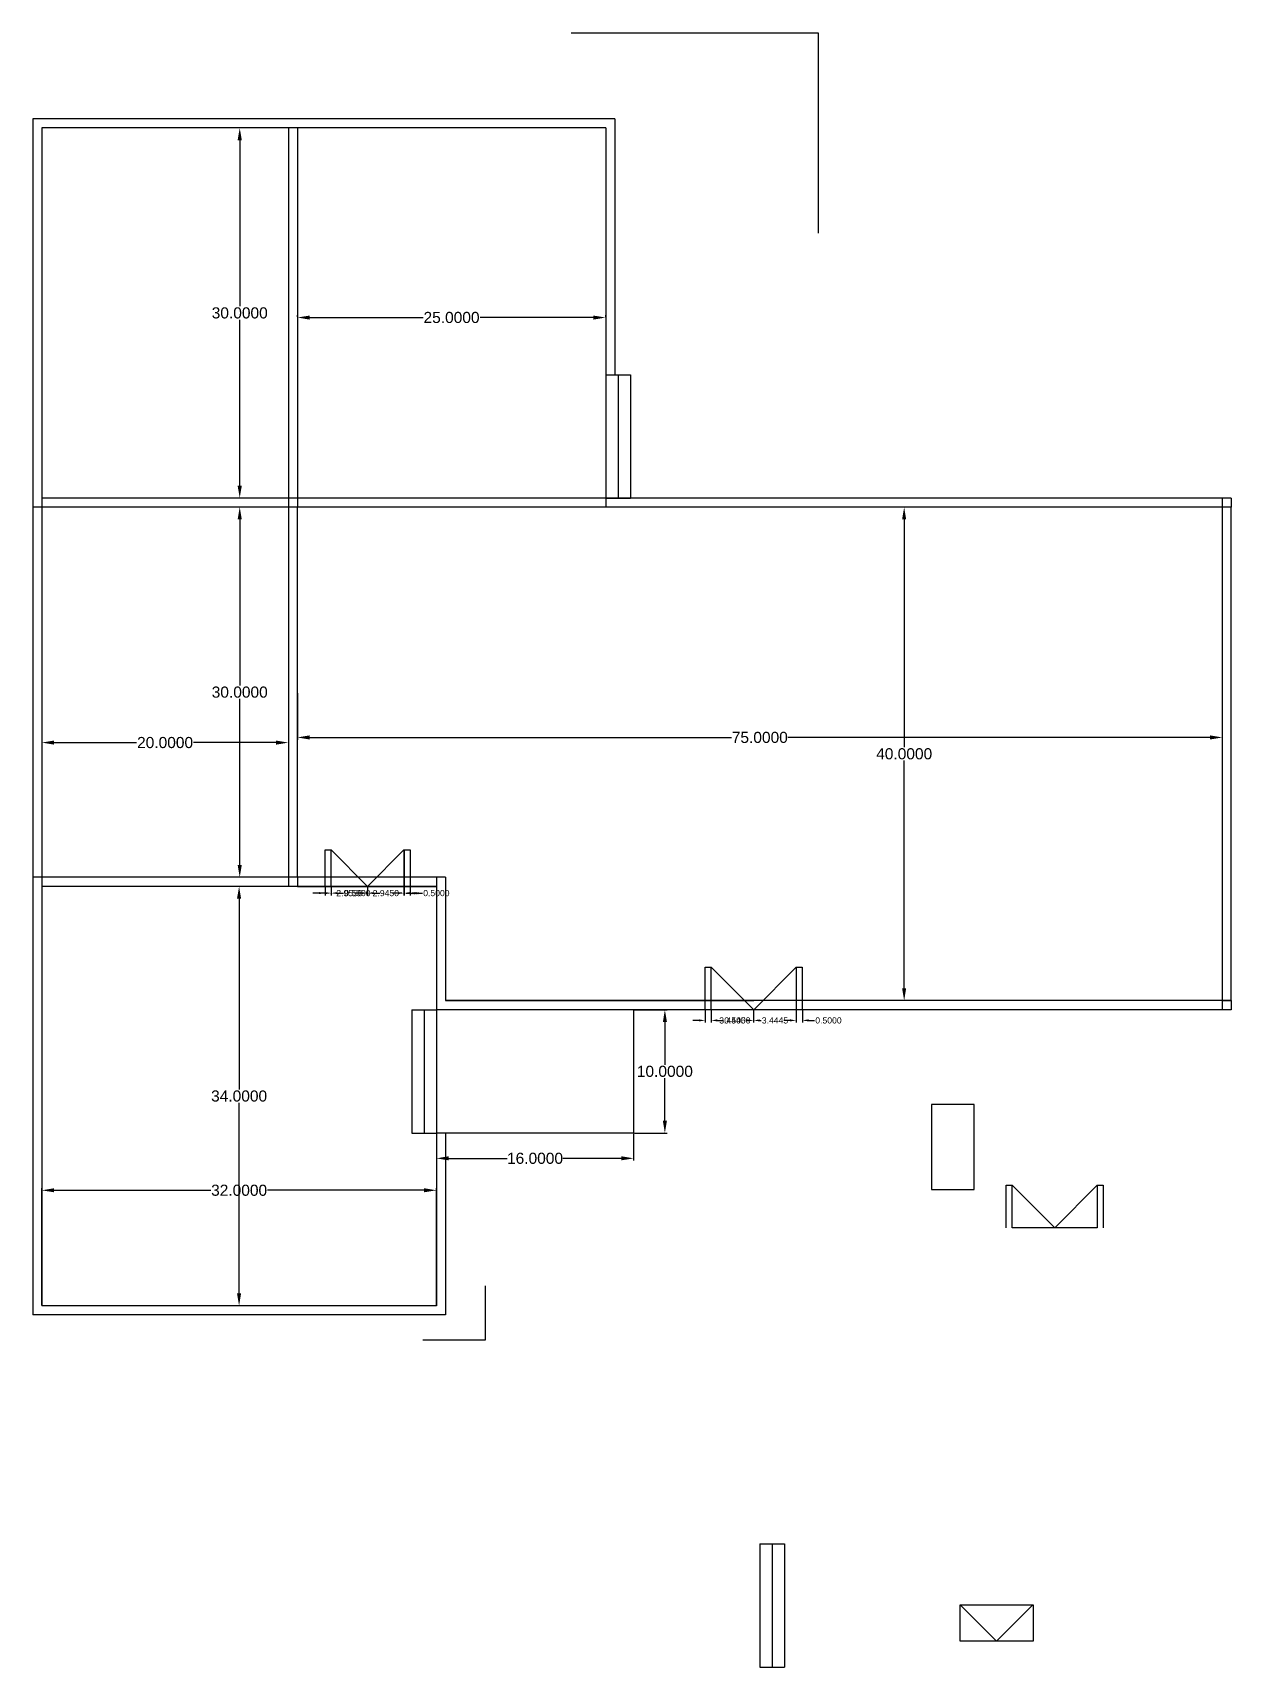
# Model space of a CAD drawing. Header units: feet. Extents: x 281 to 378, y 502 to 634.
import ezdxf

# ---------------------------------------------------------------- set-up
doc = ezdxf.new("R2010")
doc.units = ezdxf.units.FT
doc.styles.get("Standard").update_dxf_attribs({"font": 'Arial.ttf'})
doc.dimstyles.get("Standard").update_dxf_attribs({"dimtxt": 0.18, "dimasz": 0.18, "dimexe": 0.18, "dimexo": 0.0625, "dimgap": 0.09, "dimtad": 0, "dimtih": 1, "dimtoh": 1, "dimdec": 4, "dimzin": 0, "dimdsep": 46, "dimtxsty": 'Standard', "dimcen": 0.09, "dimadec": 0, "dimazin": 0, "dimtfac": 1, "dimtdec": 4, "dimtofl": 0, "dimtmove": 0, "dimatfit": 3, "dimfxl": 1, "dimtolj": 1, "dimtzin": 0, "dimarcsym": 0})

# ---------------------------------------------------------------- blocks, each defined once
blk = doc.blocks.new('*D4')
at = {"color": 0, "lineweight": -2, "transparency": 16777216}
for p, q in [((297.68, 626.48), (297.56, 626.48)), ((297.74, 625.48), (297.74, 612.02)), ((297.74, 597.48), (297.74, 610.93)), ((297.68, 596.48), (297.56, 596.48))]:
    blk.add_line(p, q, dxfattribs=at)
at = {"color": 0, "transparency": 16777216}
for points in [[(297.57, 625.48), (297.91, 625.48), (297.74, 626.48)], [(297.57, 597.48), (297.91, 597.48), (297.74, 596.48)]]:
    blk.add_solid(points, dxfattribs=at)
at = {"layer": 'Defpoints', "color": 0, "transparency": 16777216}
for p in [(297.74, 626.48), (297.74, 596.48), (297.74, 596.48)]:
    blk.add_point(p, dxfattribs=at)
at = {"color": 0, "transparency": 16777216, "insert": (297.74, 611.48), "char_height": 0.9, "attachment_point": 5}
blk.add_mtext('\\A1;30.0000', dxfattribs=at)
blk = doc.blocks.new('*D5')
at = {"color": 0, "lineweight": -2, "transparency": 16777216}
for p, q in [((297.68, 595.74), (297.56, 595.74)), ((297.74, 594.74), (297.74, 581.28)), ((297.74, 566.74), (297.74, 580.19)), ((297.68, 565.74), (297.56, 565.74))]:
    blk.add_line(p, q, dxfattribs=at)
at = {"color": 0, "transparency": 16777216}
for points in [[(297.57, 594.74), (297.91, 594.74), (297.74, 595.74)], [(297.57, 566.74), (297.91, 566.74), (297.74, 565.74)]]:
    blk.add_solid(points, dxfattribs=at)
at = {"layer": 'Defpoints', "color": 0, "transparency": 16777216}
for p in [(297.74, 595.74), (297.74, 565.74), (297.74, 565.74)]:
    blk.add_point(p, dxfattribs=at)
at = {"color": 0, "transparency": 16777216, "insert": (297.74, 580.74), "char_height": 0.9, "attachment_point": 5}
blk.add_mtext('\\A1;30.0000', dxfattribs=at)
blk = doc.blocks.new('*D6')
at = {"color": 0, "lineweight": -2, "transparency": 16777216}
for p, q in [((297.68, 565), (297.51, 565)), ((297.69, 564), (297.69, 548.54)), ((297.69, 532), (297.69, 547.45)), ((297.68, 531), (297.51, 531))]:
    blk.add_line(p, q, dxfattribs=at)
at = {"color": 0, "transparency": 16777216}
for points in [[(297.52, 564), (297.85, 564), (297.69, 565)], [(297.52, 532), (297.85, 532), (297.69, 531)]]:
    blk.add_solid(points, dxfattribs=at)
at = {"layer": 'Defpoints', "color": 0, "transparency": 16777216}
for p in [(297.74, 565), (297.69, 531), (297.74, 531)]:
    blk.add_point(p, dxfattribs=at)
at = {"color": 0, "transparency": 16777216, "insert": (297.69, 548), "char_height": 0.9, "attachment_point": 5}
blk.add_mtext('\\A1;34.0000', dxfattribs=at)
blk = doc.blocks.new('*D7')
at = {"color": 0, "lineweight": -2, "transparency": 16777216}
for p, q in [((281.69, 531.06), (281.69, 540.54)), ((282.69, 540.36), (295.39, 540.36)), ((312.69, 540.36), (299.99, 540.36)), ((313.69, 531.06), (313.69, 540.54))]:
    blk.add_line(p, q, dxfattribs=at)
at = {"color": 0, "transparency": 16777216}
for points in [[(282.69, 540.53), (282.69, 540.2), (281.69, 540.36)], [(312.69, 540.53), (312.69, 540.2), (313.69, 540.36)]]:
    blk.add_solid(points, dxfattribs=at)
at = {"layer": 'Defpoints', "color": 0, "transparency": 16777216}
for p in [(281.69, 540.36), (281.69, 531), (313.69, 531)]:
    blk.add_point(p, dxfattribs=at)
at = {"color": 0, "transparency": 16777216, "insert": (297.69, 540.36), "char_height": 0.9, "attachment_point": 5}
blk.add_mtext('\\A1;32.0000', dxfattribs=at)
blk = doc.blocks.new('*D8')
at = {"color": 0, "lineweight": -2, "transparency": 16777216}
for p, q in [((302.42, 580.67), (302.42, 576.89)), ((377.42, 580.67), (377.42, 576.89)), ((303.42, 577.07), (337.62, 577.07)), ((376.42, 577.07), (342.23, 577.07))]:
    blk.add_line(p, q, dxfattribs=at)
at = {"color": 0, "transparency": 16777216}
for points in [[(303.42, 577.24), (303.42, 576.9), (302.42, 577.07)], [(376.42, 577.24), (376.42, 576.9), (377.42, 577.07)]]:
    blk.add_solid(points, dxfattribs=at)
at = {"layer": 'Defpoints', "color": 0, "transparency": 16777216}
for p in [(302.42, 580.74), (377.42, 580.74), (377.42, 577.07)]:
    blk.add_point(p, dxfattribs=at)
at = {"color": 0, "transparency": 16777216, "insert": (339.92, 577.07), "char_height": 0.9, "attachment_point": 5}
blk.add_mtext('\\A1;75.0000', dxfattribs=at)
blk = doc.blocks.new('*D10')
at = {"color": 0, "lineweight": -2, "transparency": 16777216}
for p, q in [((377.36, 595.74), (351.45, 595.74)), ((351.63, 594.74), (351.63, 576.28)), ((351.63, 556.74), (351.63, 575.19)), ((377.36, 555.74), (351.45, 555.74))]:
    blk.add_line(p, q, dxfattribs=at)
at = {"color": 0, "transparency": 16777216}
for points in [[(351.46, 594.74), (351.79, 594.74), (351.63, 595.74)], [(351.46, 556.74), (351.79, 556.74), (351.63, 555.74)]]:
    blk.add_solid(points, dxfattribs=at)
at = {"layer": 'Defpoints', "color": 0, "transparency": 16777216}
for p in [(377.42, 595.74), (351.63, 555.74), (377.42, 555.74)]:
    blk.add_point(p, dxfattribs=at)
at = {"color": 0, "transparency": 16777216, "insert": (351.63, 575.74), "char_height": 0.9, "attachment_point": 5}
blk.add_mtext('\\A1;40.0000', dxfattribs=at)
blk = doc.blocks.new('*D11')
at = {"color": 0, "lineweight": -2, "transparency": 16777216}
for p, q in [((302.42, 611.17), (302.42, 611.29)), ((303.42, 611.11), (312.61, 611.11)), ((326.42, 611.11), (317.24, 611.11)), ((327.42, 611.17), (327.42, 611.29))]:
    blk.add_line(p, q, dxfattribs=at)
at = {"color": 0, "transparency": 16777216}
for points in [[(303.42, 611.27), (303.42, 610.94), (302.42, 611.11)], [(326.42, 611.27), (326.42, 610.94), (327.42, 611.11)]]:
    blk.add_solid(points, dxfattribs=at)
at = {"layer": 'Defpoints', "color": 0, "transparency": 16777216}
for p in [(302.42, 611.11), (327.42, 611.11), (327.42, 611.11)]:
    blk.add_point(p, dxfattribs=at)
at = {"color": 0, "transparency": 16777216, "insert": (314.92, 611.11), "char_height": 0.9, "attachment_point": 5}
blk.add_mtext('\\A1;25.0000', dxfattribs=at)
blk = doc.blocks.new('*D12')
at = {"color": 0, "lineweight": -2, "transparency": 16777216}
for p, q in [((329.75, 555), (332.4, 555)), ((332.22, 554), (332.22, 550.54)), ((332.22, 546), (332.22, 549.45)), ((329.75, 545), (332.4, 545))]:
    blk.add_line(p, q, dxfattribs=at)
at = {"color": 0, "transparency": 16777216}
for points in [[(332.06, 554), (332.39, 554), (332.22, 555)], [(332.06, 546), (332.39, 546), (332.22, 545)]]:
    blk.add_solid(points, dxfattribs=at)
at = {"layer": 'Defpoints', "color": 0, "transparency": 16777216}
for p in [(329.69, 555), (329.69, 545), (332.22, 545)]:
    blk.add_point(p, dxfattribs=at)
at = {"color": 0, "transparency": 16777216, "insert": (332.22, 550), "char_height": 0.9, "attachment_point": 5}
blk.add_mtext('\\A1;10.0000', dxfattribs=at)
blk = doc.blocks.new('*D13')
at = {"color": 0, "lineweight": -2, "transparency": 16777216}
for p, q in [((313.69, 544.94), (313.69, 542.77)), ((329.69, 544.94), (329.69, 542.77)), ((314.69, 542.95), (319.42, 542.95)), ((328.69, 542.95), (323.95, 542.95))]:
    blk.add_line(p, q, dxfattribs=at)
at = {"color": 0, "transparency": 16777216}
for points in [[(314.69, 543.12), (314.69, 542.79), (313.69, 542.95)], [(328.69, 543.12), (328.69, 542.79), (329.69, 542.95)]]:
    blk.add_solid(points, dxfattribs=at)
at = {"layer": 'Defpoints', "color": 0, "transparency": 16777216}
for p in [(313.69, 545), (329.69, 545), (329.69, 542.95)]:
    blk.add_point(p, dxfattribs=at)
at = {"color": 0, "transparency": 16777216, "insert": (321.69, 542.95), "char_height": 0.9, "attachment_point": 5}
blk.add_mtext('\\A1;16.0000', dxfattribs=at)
blk = doc.blocks.new('*D14')
at = {"color": 0, "lineweight": -2, "transparency": 16777216}
for p, q in [((304.66, 564.94), (304.66, 564.27)), ((305.16, 564.94), (305.16, 564.27)), ((304.16, 564.45), (303.66, 564.45)), ((305.66, 564.45), (306.16, 564.45))]:
    blk.add_line(p, q, dxfattribs=at)
at = {"color": 0, "transparency": 16777216}
for points in [[(304.16, 564.54), (304.16, 564.37), (304.66, 564.45)], [(305.66, 564.54), (305.66, 564.37), (305.16, 564.45)]]:
    blk.add_solid(points, dxfattribs=at)
at = {"layer": 'Defpoints', "color": 0, "transparency": 16777216}
for p in [(304.66, 565), (305.16, 565), (305.16, 564.45)]:
    blk.add_point(p, dxfattribs=at)
at = {"color": 0, "transparency": 16777216, "insert": (307.28, 564.45), "char_height": 0.5, "attachment_point": 5}
blk.add_mtext('\\A1;0.5000', dxfattribs=at)
blk = doc.blocks.new('*D15')
at = {"color": 0, "lineweight": -2, "transparency": 16777216}
for p, q in [((305.16, 564.94), (305.16, 564.27)), ((308.11, 564.94), (308.11, 564.27)), ((304.66, 564.45), (304.16, 564.45)), ((308.61, 564.45), (309.11, 564.45))]:
    blk.add_line(p, q, dxfattribs=at)
at = {"color": 0, "transparency": 16777216}
for points in [[(304.66, 564.54), (304.66, 564.37), (305.16, 564.45)], [(308.61, 564.54), (308.61, 564.37), (308.11, 564.45)]]:
    blk.add_solid(points, dxfattribs=at)
at = {"layer": 'Defpoints', "color": 0, "transparency": 16777216}
for p in [(305.16, 565), (308.11, 565), (308.11, 564.45)]:
    blk.add_point(p, dxfattribs=at)
at = {"color": 0, "transparency": 16777216, "insert": (306.64, 564.45), "char_height": 0.5, "attachment_point": 5}
blk.add_mtext('\\A1;2.9550', dxfattribs=at)
blk = doc.blocks.new('*D16')
at = {"color": 0, "lineweight": -2, "transparency": 16777216}
for p, q in [((311.06, 567.89), (311.06, 564.27)), ((308.11, 564.94), (308.11, 564.27)), ((307.61, 564.45), (307.11, 564.45)), ((311.56, 564.45), (312.06, 564.45))]:
    blk.add_line(p, q, dxfattribs=at)
at = {"color": 0, "transparency": 16777216}
for points in [[(307.61, 564.54), (307.61, 564.37), (308.11, 564.45)], [(311.56, 564.54), (311.56, 564.37), (311.06, 564.45)]]:
    blk.add_solid(points, dxfattribs=at)
at = {"layer": 'Defpoints', "color": 0, "transparency": 16777216}
for p in [(311.06, 567.95), (308.11, 565), (311.06, 564.45)]:
    blk.add_point(p, dxfattribs=at)
at = {"color": 0, "transparency": 16777216, "insert": (309.59, 564.45), "char_height": 0.5, "attachment_point": 5}
blk.add_mtext('\\A1;2.9450', dxfattribs=at)
blk = doc.blocks.new('*D17')
at = {"color": 0, "lineweight": -2, "transparency": 16777216}
for p, q in [((311.06, 567.89), (311.06, 564.27)), ((311.07, 564.94), (311.07, 564.27)), ((310.88, 564.45), (310.7, 564.45)), ((311.25, 564.45), (311.43, 564.45))]:
    blk.add_line(p, q, dxfattribs=at)
at = {"color": 0, "transparency": 16777216}
for points in [[(310.88, 564.48), (310.88, 564.42), (311.06, 564.45)], [(311.25, 564.48), (311.25, 564.42), (311.07, 564.45)]]:
    blk.add_solid(points, dxfattribs=at)
at = {"layer": 'Defpoints', "color": 0, "transparency": 16777216}
for p in [(311.06, 567.95), (311.07, 565), (311.07, 564.45)]:
    blk.add_point(p, dxfattribs=at)
at = {"color": 0, "transparency": 16777216, "insert": (311.89, 564.45), "char_height": 0.18, "attachment_point": 5}
blk.add_mtext('\\A1;0.0100', dxfattribs=at)
blk = doc.blocks.new('*D18')
at = {"color": 0, "lineweight": -2, "transparency": 16777216}
for p, q in [((311.07, 564.94), (311.07, 564.27)), ((311.57, 564.94), (311.57, 564.27)), ((310.57, 564.45), (310.07, 564.45)), ((312.07, 564.45), (312.57, 564.45))]:
    blk.add_line(p, q, dxfattribs=at)
at = {"color": 0, "transparency": 16777216}
for points in [[(310.57, 564.54), (310.57, 564.37), (311.07, 564.45)], [(312.07, 564.54), (312.07, 564.37), (311.57, 564.45)]]:
    blk.add_solid(points, dxfattribs=at)
at = {"layer": 'Defpoints', "color": 0, "transparency": 16777216}
for p in [(311.07, 565), (311.57, 565), (311.57, 564.45)]:
    blk.add_point(p, dxfattribs=at)
at = {"color": 0, "transparency": 16777216, "insert": (313.69, 564.45), "char_height": 0.5, "attachment_point": 5}
blk.add_mtext('\\A1;0.5000', dxfattribs=at)
blk = doc.blocks.new('*D19')
at = {"color": 0, "lineweight": -2, "transparency": 16777216}
for p, q in [((334.98, 554.13), (334.48, 554.13)), ((335.48, 554.94), (335.48, 553.95)), ((335.98, 554.94), (335.98, 553.95)), ((336.48, 554.13), (336.98, 554.13))]:
    blk.add_line(p, q, dxfattribs=at)
at = {"color": 0, "transparency": 16777216}
for points in [[(334.98, 554.22), (334.98, 554.05), (335.48, 554.13)], [(336.48, 554.22), (336.48, 554.05), (335.98, 554.13)]]:
    blk.add_solid(points, dxfattribs=at)
at = {"layer": 'Defpoints', "color": 0, "transparency": 16777216}
for p in [(335.48, 555), (335.98, 555), (335.98, 554.13)]:
    blk.add_point(p, dxfattribs=at)
at = {"color": 0, "transparency": 16777216, "insert": (338.1, 554.13), "char_height": 0.5, "attachment_point": 5}
blk.add_mtext('\\A1;0.5000', dxfattribs=at)
blk = doc.blocks.new('*D20')
at = {"color": 0, "lineweight": -2, "transparency": 16777216}
for p, q in [((335.98, 554.94), (335.98, 553.95)), ((336.48, 554.13), (336.58, 554.13)), ((338.92, 554.13), (338.83, 554.13)), ((339.42, 554.94), (339.42, 553.95))]:
    blk.add_line(p, q, dxfattribs=at)
at = {"color": 0, "transparency": 16777216}
for points in [[(336.48, 554.22), (336.48, 554.05), (335.98, 554.13)], [(338.92, 554.22), (338.92, 554.05), (339.42, 554.13)]]:
    blk.add_solid(points, dxfattribs=at)
at = {"layer": 'Defpoints', "color": 0, "transparency": 16777216}
for p in [(335.98, 555), (339.42, 555), (339.42, 554.13)]:
    blk.add_point(p, dxfattribs=at)
at = {"color": 0, "transparency": 16777216, "insert": (337.7, 554.13), "char_height": 0.5, "attachment_point": 5}
blk.add_mtext('\\A1;3.4445', dxfattribs=at)
blk = doc.blocks.new('*D21')
at = {"color": 0, "lineweight": -2, "transparency": 16777216}
for p, q in [((339.42, 554.94), (339.42, 553.95)), ((339.92, 554.13), (340.02, 554.13)), ((342.37, 554.13), (342.27, 554.13)), ((342.87, 554.94), (342.87, 553.95))]:
    blk.add_line(p, q, dxfattribs=at)
at = {"color": 0, "transparency": 16777216}
for points in [[(339.92, 554.22), (339.92, 554.05), (339.42, 554.13)], [(342.37, 554.22), (342.37, 554.05), (342.87, 554.13)]]:
    blk.add_solid(points, dxfattribs=at)
at = {"layer": 'Defpoints', "color": 0, "transparency": 16777216}
for p in [(339.42, 555), (342.87, 555), (342.87, 554.13)]:
    blk.add_point(p, dxfattribs=at)
at = {"color": 0, "transparency": 16777216, "insert": (341.15, 554.13), "char_height": 0.5, "attachment_point": 5}
blk.add_mtext('\\A1;3.4445', dxfattribs=at)
blk = doc.blocks.new('*D22')
at = {"color": 0, "lineweight": -2, "transparency": 16777216}
for p, q in [((342.37, 554.13), (341.87, 554.13)), ((342.87, 554.94), (342.87, 553.95)), ((343.37, 554.94), (343.37, 553.95)), ((343.87, 554.13), (344.37, 554.13))]:
    blk.add_line(p, q, dxfattribs=at)
at = {"color": 0, "transparency": 16777216}
for points in [[(342.37, 554.22), (342.37, 554.05), (342.87, 554.13)], [(343.87, 554.22), (343.87, 554.05), (343.37, 554.13)]]:
    blk.add_solid(points, dxfattribs=at)
at = {"layer": 'Defpoints', "color": 0, "transparency": 16777216}
for p in [(342.87, 555), (343.37, 555), (343.37, 554.13)]:
    blk.add_point(p, dxfattribs=at)
at = {"color": 0, "transparency": 16777216, "insert": (345.49, 554.13), "char_height": 0.5, "attachment_point": 5}
blk.add_mtext('\\A1;0.5000', dxfattribs=at)

msp = doc.modelspace()

# ---------------------------------------------------------------- linework, layer by layer
for p, q in [((324.61273, 634.19851), (344.64271, 634.19851)), ((344.64271, 634.19851), (344.64271, 617.94626)), ((328.16242, 627.21333), (280.94782, 627.21333)), ((280.94782, 627.21333), (280.94782, 595.73693)), ((328.16242, 627.21333), (328.16242, 606.47513)), ((327.42422, 626.47513), (281.68602, 626.47513)), ((281.68602, 626.47513), (281.68602, 595.73693)), ((301.68602, 626.47513), (301.68602, 595.73693)), ((301.68602, 626.47513), (301.68602, 595.73693)), ((302.42422, 626.47513), (302.42422, 595.73693)), ((327.42422, 626.47513), (327.42422, 595.73693)), ((327.42422, 606.47513), (327.42422, 596.47513)), ((327.42422, 606.47513), (329.42422, 606.47513)), ((328.42422, 606.47513), (328.42422, 596.47513)), ((329.42422, 606.47513), (329.42422, 596.47513)), ((378.16242, 596.47513), (281.68602, 596.47513)), ((327.42422, 596.47513), (329.42422, 596.47513)), ((377.42422, 596.47513), (377.42422, 595.73693)), ((378.16242, 596.47513), (378.16242, 595.73693)), ((378.16242, 595.73693), (280.94782, 595.73693)), ((280.94782, 595.73693), (280.94782, 565.73693)), ((281.68602, 595.73693), (281.68602, 565.73693)), ((301.68602, 595.73693), (301.68602, 565.73693)), ((302.42422, 565.73693), (302.42422, 595.73693)), ((377.42422, 595.73693), (377.42422, 555.73693)), ((378.16242, 555.73693), (378.16242, 595.73693)), ((282.68602, 576.65284), (289.36751, 576.65284)), ((300.68602, 576.65284), (294.00454, 576.65284)), ((304.65871, 567.94873), (305.15871, 567.94873)), ((304.65871, 564.99873), (304.65871, 567.94873)), ((305.15871, 567.94873), (308.11371, 564.99873)), ((305.15871, 564.99873), (305.15871, 567.94873)), ((308.11371, 564.99873), (311.05872, 567.94873)), ((311.05872, 567.94873), (311.56871, 567.94873)), ((311.06871, 567.94873), (311.06871, 564.99873)), ((311.56871, 567.94873), (311.56871, 564.99873)), ((314.42422, 565.73693), (280.94782, 565.73693)), ((280.94782, 565.73693), (280.94782, 530.26053)), ((281.68602, 565.73693), (281.68602, 530.99873)), ((313.68602, 564.99873), (281.68602, 564.99873)), ((301.68602, 565.73693), (301.68602, 564.99873)), ((302.42422, 565.73693), (302.42422, 564.99873)), ((302.42422, 564.99873), (313.68602, 564.99873)), ((302.42422, 564.99873), (313.68602, 564.99873)), ((313.68602, 565.73693), (313.68602, 530.99873)), ((314.42422, 565.73693), (314.42422, 555.73693)), ((335.47972, 554.99873), (335.47972, 558.44373)), ((335.47972, 558.44373), (335.97972, 558.44373)), ((335.97972, 554.99873), (335.97972, 558.44373)), ((335.97972, 558.44373), (339.42422, 554.99873)), ((339.42422, 554.99873), (342.86872, 558.44273)), ((342.86872, 558.44373), (343.36872, 558.44373)), ((342.86872, 558.44373), (342.86872, 554.99873)), ((343.36872, 558.44373), (343.36872, 554.99873)), ((378.16242, 555.73693), (314.42422, 555.73693)), ((314.42422, 555.73693), (339.42422, 555.73693)), ((377.42422, 555.73693), (377.42422, 554.99873)), ((377.42422, 555.73693), (378.16242, 555.73693)), ((378.16242, 555.73693), (378.16242, 554.99873)), ((311.68602, 554.99873), (311.68602, 544.99873)), ((311.68602, 554.99873), (313.68602, 554.99873)), ((312.68602, 554.99873), (312.68602, 544.99873)), ((378.16242, 554.99873), (313.68602, 554.99873)), ((313.68602, 554.99873), (313.68602, 544.99873)), ((329.68602, 554.99873), (329.68602, 544.99873)), ((342.86872, 554.99873), (335.97972, 554.99873)), ((311.68602, 544.99873), (313.68602, 544.99873)), ((329.68602, 544.99873), (313.68602, 544.99873)), ((314.42422, 544.99873), (314.42422, 530.26053)), ((359.89113, 540.77139), (360.39113, 540.77139)), ((359.89113, 537.32639), (359.89113, 540.77139)), ((360.39113, 540.77139), (363.83563, 537.32639)), ((360.39113, 537.32639), (360.39113, 540.77139)), ((363.83563, 537.32639), (367.28013, 540.77039)), ((367.28013, 540.77139), (367.28013, 537.32639)), ((367.28013, 540.77139), (367.78013, 540.77139)), ((367.78013, 540.77139), (367.78013, 537.32639)), ((367.28013, 537.32639), (360.39113, 537.32639)), ((317.67603, 528.23363), (317.67603, 532.61838)), ((314.42422, 530.26053), (280.94782, 530.26053)), ((313.68602, 530.99873), (281.68602, 530.99873)), ((312.59299, 528.23363), (317.67603, 528.23363)), ((339.92585, 511.69453), (339.92585, 501.69453)), ((339.92585, 511.69453), (341.92585, 511.69453)), ((340.92585, 511.69453), (340.92585, 501.69453)), ((341.92585, 511.69453), (341.92585, 501.69453)), ((356.16938, 506.75587), (359.12438, 503.80587)), ((359.12438, 503.80587), (362.06938, 506.75587)), ((339.92585, 501.69453), (341.92585, 501.69453))]:
    msp.add_line(p, q)
for points in [[(353.85159, 540.42142), (357.29659, 540.42142), (357.29659, 547.31042), (353.85159, 547.31042)], [(356.16938, 503.80587), (356.16938, 506.75587), (362.07938, 506.75587), (362.07938, 503.80587)]]:
    msp.add_lwpolyline(points, close=True)
for points in [[(282.68602, 576.8195), (282.68602, 576.48617), (281.68602, 576.65284)], [(300.68602, 576.8195), (300.68602, 576.48617), (301.68602, 576.65284)]]:
    msp.add_solid(points)

# ---------------------------------------------------------------- texts
at = {"insert": (291.68602, 576.65284), "char_height": 0.9, "attachment_point": 5}
msp.add_mtext('\\A1;20.0000', dxfattribs=at)

# ---------------------------------------------------------------- dimensions: what is measured, and where the dimension line sits
for base, p1, p2, picture, middle in [((297.74121, 596.47513), (297.74121, 626.47513), (297.74121, 596.47513), '*D4', (297.74121, 611.47513)), ((297.74121, 565.73693), (297.74121, 595.73693), (297.74121, 565.73693), '*D5', (297.74121, 580.73693)), ((351.62769, 555.73693), (377.42422, 595.73693), (377.42422, 555.73693), '*D10', (351.62769, 575.73693)), ((297.68602, 530.99873), (297.74121, 564.99873), (297.74121, 530.99873), '*D6', (297.68602, 547.99873)), ((332.22415, 544.99873), (329.68602, 554.99873), (329.68602, 544.99873), '*D12', (332.22415, 549.99873))]:
    dim = msp.add_linear_dim(base=base, p1=p1, p2=p2, angle=90, dimstyle='Standard', override={"dimtxt": 0.9, "dimasz": 1})
    dim.commit()
    dim.dimension.update_dxf_attribs({"geometry": picture, "text_midpoint": middle})
for base, p1, p2, override, picture, middle in [((327.42422, 611.10603), (302.42422, 611.10603), (327.42422, 611.10603), {"dimtxt": 0.9, "dimasz": 1}, '*D11', (314.92422, 611.10603)), ((377.42422, 577.06862), (302.42422, 580.73693), (377.42422, 580.73693), {"dimtxt": 0.9, "dimasz": 1}, '*D8', (339.92422, 577.06862)), ((311.05872, 564.45369), (308.11371, 564.99873), (311.05872, 567.94873), {"dimtxt": 0.5, "dimasz": 0.5}, '*D16', (309.58622, 564.45369)), ((305.15871, 564.45369), (304.65871, 564.99873), (305.15871, 564.99873), {"dimtxt": 0.5, "dimasz": 0.5}, '*D14', (307.28214, 564.45369)), ((308.11371, 564.45369), (305.15871, 564.99873), (308.11371, 564.99873), {"dimtxt": 0.5, "dimasz": 0.5}, '*D15', (306.63621, 564.45369)), ((311.56871, 564.45369), (311.06871, 564.99873), (311.56871, 564.99873), {"dimtxt": 0.5, "dimasz": 0.5}, '*D18', (313.69214, 564.45369)), ((335.97972, 554.13171), (335.47972, 554.99873), (335.97972, 554.99873), {"dimtxt": 0.5, "dimasz": 0.5}, '*D19', (338.10315, 554.13171)), ((339.42422, 554.13171), (335.97972, 554.99873), (339.42422, 554.99873), {"dimtxt": 0.5, "dimasz": 0.5}, '*D20', (337.70197, 554.13171)), ((342.86872, 554.13171), (339.42422, 554.99873), (342.86872, 554.99873), {"dimtxt": 0.5, "dimasz": 0.5}, '*D21', (341.14647, 554.13171)), ((343.36872, 554.13171), (342.86872, 554.99873), (343.36872, 554.99873), {"dimtxt": 0.5, "dimasz": 0.5}, '*D22', (345.49215, 554.13171)), ((329.68602, 542.95169), (313.68602, 544.99873), (329.68602, 544.99873), {"dimtxt": 0.9, "dimasz": 1}, '*D13', (321.68602, 542.95169)), ((281.68602, 540.36188), (313.68602, 530.99873), (281.68602, 530.99873), {"dimtxt": 0.9, "dimasz": 1}, '*D7', (297.68602, 540.36188))]:
    dim = msp.add_linear_dim(base=base, p1=p1, p2=p2, dimstyle='Standard', override=override)
    dim.commit()
    dim.dimension.update_dxf_attribs({"geometry": picture, "text_midpoint": middle})
dim = msp.add_linear_dim(base=(311.06871, 564.45369), p1=(311.05872, 567.94873), p2=(311.06871, 564.99873), dimstyle='Standard')
dim.commit()
dim.dimension.update_dxf_attribs({"geometry": '*D17', "text_midpoint": (311.89074, 564.45369)})

doc.saveas('drawing.dxf')
